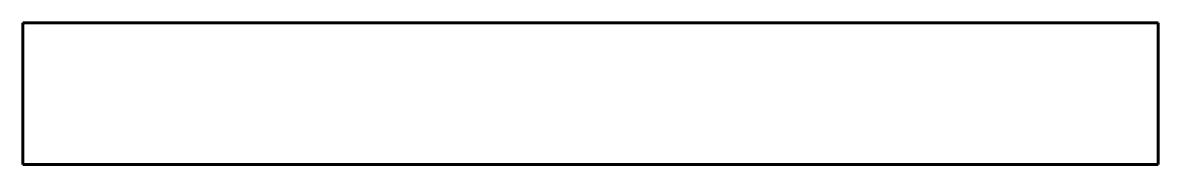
# Model space of a CAD drawing. Header units: millimetres. Extents: x -46 to 74, y 1 to 16.
import ezdxf

# ---------------------------------------------------------------- set-up
doc = ezdxf.new("R2010")
doc.units = ezdxf.units.MM
doc.linetypes.add('K5LT_BASIC', pattern=[0])
doc.layers.add('Системный слой', color=7, linetype='Continuous')

# ---------------------------------------------------------------- blocks, each defined once
blk = doc.blocks.new('U0')
at = {"layer": 'Системный слой', "color": 5, "linetype": 'K5LT_BASIC', "lineweight": 60, "true_color": 0x0000ff}
for p, q in [((-45.8, 15.76), (74.2, 15.76)), ((-45.8, 0.76), (-45.8, 15.76)), ((74.2, 15.76), (74.2, 0.76)), ((74.2, 0.76), (-45.8, 0.76))]:
    blk.add_line(p, q, dxfattribs=at)

msp = doc.modelspace()

# ---------------------------------------------------------------- block references
at = {"layer": 'Системный слой'}
msp.add_blockref('U0', (0, 0), dxfattribs=at)

doc.saveas('drawing.dxf')
